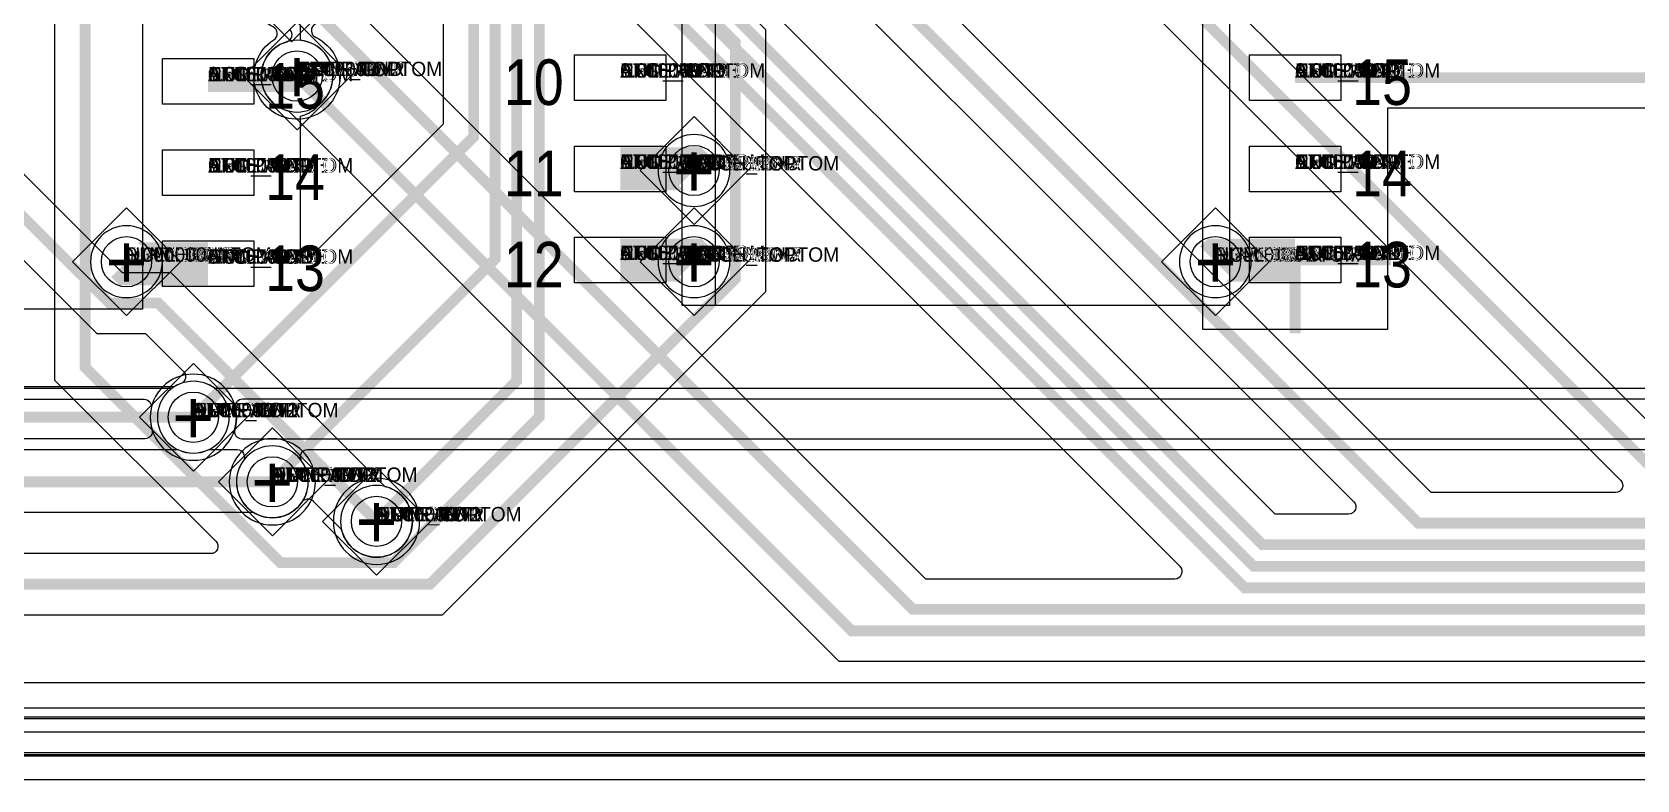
# Model space of a CAD drawing. Extents: x 0 to 323, y 0 to 320.
# Drawn here: x 104.1 to 126.45, y 0 to 10.41 of the extents above; entities that cross this region are included whole.
import ezdxf
from ezdxf.enums import TextEntityAlignment as Align

# ---------------------------------------------------------------- set-up
doc = ezdxf.new("R2010")
doc.units = 0
doc.header["$MEASUREMENT"] = 0
doc.layers.get('0').update_dxf_attribs({"linetype": 'CONTINUOUS'})
for name, color, linetype in [('BOARD_GEOMETRY_OUTLINE', 1, 'CONTINUOUS'), ('CDN_FIGURES', 7, 'CONTINUOUS'), ('ETCH_BOTTOM', 7, 'CONTINUOUS'), ('ETCH_GND', 3, 'CONTINUOUS'), ('ETCH_INT1', 4, 'CONTINUOUS'), ('ETCH_INT2', 5, 'CONTINUOUS'), ('ETCH_PWR', 6, 'CONTINUOUS'), ('ETCH_TOP', 2, 'CONTINUOUS'), ('MANUFACTURING_NCLEGEND-1-6', 8, 'CONTINUOUS'), ('PACKAGE_GEOMETRY_ASSEMBLY_TOP', 11, 'CONTINUOUS'), ('PACKAGE_GEOMETRY_PIN_NUMBER', 9, 'CONTINUOUS')]:
    doc.layers.add(name, color=color, linetype=linetype)

# ---------------------------------------------------------------- blocks, each defined once
blk = doc.blocks.new('FIGURE_DIAMOND')
at = {"layer": 'CDN_FIGURES'}
blk.add_lwpolyline([(-0.5, 0), (0, 0.5), (0.5, 0), (0, -0.5)], close=True, dxfattribs=at)
blk = doc.blocks.new('PAD_INFO')
for tag in ['SHAPE_TYPE', 'PAD_HEIGHT', 'PAD_LAYER', 'PAD_TYPE', 'PAD_WIDTH']:
    blk.add_attdef(tag, (0, 0), '', height=0.2)
at = {"flags": 2}
blk.add_attdef('CDN_TYPE', (0, 0), '', height=0.2, dxfattribs=at)
blk = doc.blocks.new('DRILL_INFO')
at = {"flags": 2}
blk.add_attdef('CDN_TYPE', (0, 0), '', height=0.2, dxfattribs=at)
for tag in ['FSHAPE', 'FCHAR', 'DRILL_HEIGHT', 'DIAMETER', 'PLATED', 'DRILL_WIDTH']:
    blk.add_attdef(tag, (0, 0), '', height=0.2)
blk = doc.blocks.new('VIA0700X0300')
at = {"layer": 'ETCH_BOTTOM'}
blk.add_circle((0, 0), 0.35, dxfattribs=at)
at = {"layer": 'ETCH_GND'}
blk.add_circle((0, 0), 0.35, dxfattribs=at)
at = {"layer": 'ETCH_INT1'}
blk.add_circle((0, 0), 0.35, dxfattribs=at)
at = {"layer": 'ETCH_INT2'}
blk.add_circle((0, 0), 0.35, dxfattribs=at)
at = {"layer": 'ETCH_PWR'}
blk.add_circle((0, 0), 0.35, dxfattribs=at)
at = {"layer": 'ETCH_TOP'}
blk.add_circle((0, 0), 0.35, dxfattribs=at)
ref = blk.add_blockref('PAD_INFO', (0, 0))
ref.add_attrib('PAD_LAYER', 'ETCH_TOP', (0, 0), dxfattribs={"height": 0.2})
ref.add_attrib('SHAPE_TYPE', 'NULL', (0, 0), dxfattribs={"height": 0.2})
ref.add_attrib('PAD_TYPE', 'ANTIPAD', (0, 0), dxfattribs={"height": 0.2})
ref.add_attrib('PAD_WIDTH', '0.000000', (0, 0), dxfattribs={"height": 0.2})
ref.add_attrib('PAD_HEIGHT', '0.000000', (0, 0), dxfattribs={"height": 0.2})
ref = blk.add_blockref('PAD_INFO', (0, 0))
ref.add_attrib('PAD_LAYER', 'ETCH_GND', (0, 0), dxfattribs={"height": 0.2})
ref.add_attrib('SHAPE_TYPE', 'NULL', (0, 0), dxfattribs={"height": 0.2})
ref.add_attrib('PAD_TYPE', 'ANTIPAD', (0, 0), dxfattribs={"height": 0.2})
ref.add_attrib('PAD_WIDTH', '0.000000', (0, 0), dxfattribs={"height": 0.2})
ref.add_attrib('PAD_HEIGHT', '0.000000', (0, 0), dxfattribs={"height": 0.2})
ref = blk.add_blockref('PAD_INFO', (0, 0))
ref.add_attrib('PAD_LAYER', 'ETCH_INT1', (0, 0), dxfattribs={"height": 0.2})
ref.add_attrib('SHAPE_TYPE', 'NULL', (0, 0), dxfattribs={"height": 0.2})
ref.add_attrib('PAD_TYPE', 'ANTIPAD', (0, 0), dxfattribs={"height": 0.2})
ref.add_attrib('PAD_WIDTH', '0.000000', (0, 0), dxfattribs={"height": 0.2})
ref.add_attrib('PAD_HEIGHT', '0.000000', (0, 0), dxfattribs={"height": 0.2})
ref = blk.add_blockref('PAD_INFO', (0, 0))
ref.add_attrib('PAD_LAYER', 'ETCH_INT2', (0, 0), dxfattribs={"height": 0.2})
ref.add_attrib('SHAPE_TYPE', 'NULL', (0, 0), dxfattribs={"height": 0.2})
ref.add_attrib('PAD_TYPE', 'ANTIPAD', (0, 0), dxfattribs={"height": 0.2})
ref.add_attrib('PAD_WIDTH', '0.000000', (0, 0), dxfattribs={"height": 0.2})
ref.add_attrib('PAD_HEIGHT', '0.000000', (0, 0), dxfattribs={"height": 0.2})
ref = blk.add_blockref('PAD_INFO', (0, 0))
ref.add_attrib('PAD_LAYER', 'ETCH_PWR', (0, 0), dxfattribs={"height": 0.2})
ref.add_attrib('SHAPE_TYPE', 'NULL', (0, 0), dxfattribs={"height": 0.2})
ref.add_attrib('PAD_TYPE', 'ANTIPAD', (0, 0), dxfattribs={"height": 0.2})
ref.add_attrib('PAD_WIDTH', '0.000000', (0, 0), dxfattribs={"height": 0.2})
ref.add_attrib('PAD_HEIGHT', '0.000000', (0, 0), dxfattribs={"height": 0.2})
ref = blk.add_blockref('PAD_INFO', (0, 0))
ref.add_attrib('PAD_LAYER', 'ETCH_BOTTOM', (0, 0), dxfattribs={"height": 0.2})
ref.add_attrib('SHAPE_TYPE', 'NULL', (0, 0), dxfattribs={"height": 0.2})
ref.add_attrib('PAD_TYPE', 'ANTIPAD', (0, 0), dxfattribs={"height": 0.2})
ref.add_attrib('PAD_WIDTH', '0.000000', (0, 0), dxfattribs={"height": 0.2})
ref.add_attrib('PAD_HEIGHT', '0.000000', (0, 0), dxfattribs={"height": 0.2})
ref = blk.add_blockref('PAD_INFO', (0, 0))
ref.add_attrib('PAD_LAYER', 'ETCH_TOP', (0, 0), dxfattribs={"height": 0.2})
ref.add_attrib('SHAPE_TYPE', 'NULL', (0, 0), dxfattribs={"height": 0.2})
ref.add_attrib('PAD_TYPE', 'THERMAL', (0, 0), dxfattribs={"height": 0.2})
ref.add_attrib('PAD_WIDTH', '0.000000', (0, 0), dxfattribs={"height": 0.2})
ref.add_attrib('PAD_HEIGHT', '0.000000', (0, 0), dxfattribs={"height": 0.2})
ref = blk.add_blockref('PAD_INFO', (0, 0))
ref.add_attrib('PAD_LAYER', 'ETCH_GND', (0, 0), dxfattribs={"height": 0.2})
ref.add_attrib('SHAPE_TYPE', 'NULL', (0, 0), dxfattribs={"height": 0.2})
ref.add_attrib('PAD_TYPE', 'THERMAL', (0, 0), dxfattribs={"height": 0.2})
ref.add_attrib('PAD_WIDTH', '0.000000', (0, 0), dxfattribs={"height": 0.2})
ref.add_attrib('PAD_HEIGHT', '0.000000', (0, 0), dxfattribs={"height": 0.2})
ref = blk.add_blockref('PAD_INFO', (0, 0))
ref.add_attrib('PAD_LAYER', 'ETCH_INT1', (0, 0), dxfattribs={"height": 0.2})
ref.add_attrib('SHAPE_TYPE', 'NULL', (0, 0), dxfattribs={"height": 0.2})
ref.add_attrib('PAD_TYPE', 'THERMAL', (0, 0), dxfattribs={"height": 0.2})
ref.add_attrib('PAD_WIDTH', '0.000000', (0, 0), dxfattribs={"height": 0.2})
ref.add_attrib('PAD_HEIGHT', '0.000000', (0, 0), dxfattribs={"height": 0.2})
ref = blk.add_blockref('PAD_INFO', (0, 0))
ref.add_attrib('PAD_LAYER', 'ETCH_INT2', (0, 0), dxfattribs={"height": 0.2})
ref.add_attrib('SHAPE_TYPE', 'NULL', (0, 0), dxfattribs={"height": 0.2})
ref.add_attrib('PAD_TYPE', 'THERMAL', (0, 0), dxfattribs={"height": 0.2})
ref.add_attrib('PAD_WIDTH', '0.000000', (0, 0), dxfattribs={"height": 0.2})
ref.add_attrib('PAD_HEIGHT', '0.000000', (0, 0), dxfattribs={"height": 0.2})
ref = blk.add_blockref('PAD_INFO', (0, 0))
ref.add_attrib('PAD_LAYER', 'ETCH_PWR', (0, 0), dxfattribs={"height": 0.2})
ref.add_attrib('SHAPE_TYPE', 'NULL', (0, 0), dxfattribs={"height": 0.2})
ref.add_attrib('PAD_TYPE', 'THERMAL', (0, 0), dxfattribs={"height": 0.2})
ref.add_attrib('PAD_WIDTH', '0.000000', (0, 0), dxfattribs={"height": 0.2})
ref.add_attrib('PAD_HEIGHT', '0.000000', (0, 0), dxfattribs={"height": 0.2})
ref = blk.add_blockref('PAD_INFO', (0, 0))
ref.add_attrib('PAD_LAYER', 'ETCH_BOTTOM', (0, 0), dxfattribs={"height": 0.2})
ref.add_attrib('SHAPE_TYPE', 'NULL', (0, 0), dxfattribs={"height": 0.2})
ref.add_attrib('PAD_TYPE', 'THERMAL', (0, 0), dxfattribs={"height": 0.2})
ref.add_attrib('PAD_WIDTH', '0.000000', (0, 0), dxfattribs={"height": 0.2})
ref.add_attrib('PAD_HEIGHT', '0.000000', (0, 0), dxfattribs={"height": 0.2})
ref = blk.add_blockref('PAD_INFO', (0, 0))
ref.add_attrib('PAD_LAYER', 'ETCH_TOP', (0, 0), dxfattribs={"height": 0.2})
ref.add_attrib('SHAPE_TYPE', 'CIRCLE', (0, 0), dxfattribs={"height": 0.2})
ref.add_attrib('PAD_TYPE', 'REGULAR', (0, 0), dxfattribs={"height": 0.2})
ref.add_attrib('PAD_WIDTH', '0.700000', (0, 0), dxfattribs={"height": 0.2})
ref.add_attrib('PAD_HEIGHT', '0.700000', (0, 0), dxfattribs={"height": 0.2})
ref = blk.add_blockref('PAD_INFO', (0, 0))
ref.add_attrib('PAD_LAYER', 'ETCH_GND', (0, 0), dxfattribs={"height": 0.2})
ref.add_attrib('SHAPE_TYPE', 'CIRCLE', (0, 0), dxfattribs={"height": 0.2})
ref.add_attrib('PAD_TYPE', 'REGULAR', (0, 0), dxfattribs={"height": 0.2})
ref.add_attrib('PAD_WIDTH', '0.700000', (0, 0), dxfattribs={"height": 0.2})
ref.add_attrib('PAD_HEIGHT', '0.700000', (0, 0), dxfattribs={"height": 0.2})
ref = blk.add_blockref('PAD_INFO', (0, 0))
ref.add_attrib('PAD_LAYER', 'ETCH_INT1', (0, 0), dxfattribs={"height": 0.2})
ref.add_attrib('SHAPE_TYPE', 'CIRCLE', (0, 0), dxfattribs={"height": 0.2})
ref.add_attrib('PAD_TYPE', 'REGULAR', (0, 0), dxfattribs={"height": 0.2})
ref.add_attrib('PAD_WIDTH', '0.700000', (0, 0), dxfattribs={"height": 0.2})
ref.add_attrib('PAD_HEIGHT', '0.700000', (0, 0), dxfattribs={"height": 0.2})
ref = blk.add_blockref('PAD_INFO', (0, 0))
ref.add_attrib('PAD_LAYER', 'ETCH_INT2', (0, 0), dxfattribs={"height": 0.2})
ref.add_attrib('SHAPE_TYPE', 'CIRCLE', (0, 0), dxfattribs={"height": 0.2})
ref.add_attrib('PAD_TYPE', 'REGULAR', (0, 0), dxfattribs={"height": 0.2})
ref.add_attrib('PAD_WIDTH', '0.700000', (0, 0), dxfattribs={"height": 0.2})
ref.add_attrib('PAD_HEIGHT', '0.700000', (0, 0), dxfattribs={"height": 0.2})
ref = blk.add_blockref('PAD_INFO', (0, 0))
ref.add_attrib('PAD_LAYER', 'ETCH_PWR', (0, 0), dxfattribs={"height": 0.2})
ref.add_attrib('SHAPE_TYPE', 'CIRCLE', (0, 0), dxfattribs={"height": 0.2})
ref.add_attrib('PAD_TYPE', 'REGULAR', (0, 0), dxfattribs={"height": 0.2})
ref.add_attrib('PAD_WIDTH', '0.700000', (0, 0), dxfattribs={"height": 0.2})
ref.add_attrib('PAD_HEIGHT', '0.700000', (0, 0), dxfattribs={"height": 0.2})
ref = blk.add_blockref('PAD_INFO', (0, 0))
ref.add_attrib('PAD_LAYER', 'ETCH_BOTTOM', (0, 0), dxfattribs={"height": 0.2})
ref.add_attrib('SHAPE_TYPE', 'CIRCLE', (0, 0), dxfattribs={"height": 0.2})
ref.add_attrib('PAD_TYPE', 'REGULAR', (0, 0), dxfattribs={"height": 0.2})
ref.add_attrib('PAD_WIDTH', '0.700000', (0, 0), dxfattribs={"height": 0.2})
ref.add_attrib('PAD_HEIGHT', '0.700000', (0, 0), dxfattribs={"height": 0.2})
ref = blk.add_blockref('DRILL_INFO', (0, 0))
ref.add_attrib('DIAMETER', '0.300000', (0, 0), dxfattribs={"height": 0.2})
ref.add_attrib('PLATED', 'PLATED', (0, 0), dxfattribs={"height": 0.2})
ref.add_attrib('FSHAPE', 'DIAMOND', (0, 0), dxfattribs={"height": 0.2})
ref.add_attrib('FCHAR', '+', (0, 0), dxfattribs={"height": 0.2})
ref.add_attrib('DRILL_WIDTH', '1.500000', (0, 0), dxfattribs={"height": 0.2})
ref.add_attrib('DRILL_HEIGHT', '1.500000', (0, 0), dxfattribs={"height": 0.2})
for tag in ['CDN_TYPE', 'PIN']:
    blk.add_attdef(tag, (0, 0), '', height=0.2)
at = {"flags": 2}
for tag in ['PSTKNAME', 'BBV']:
    blk.add_attdef(tag, (0, 0), '', height=0.2, dxfattribs=at)
blk = doc.blocks.new('SMD50_25')
at = {"layer": 'ETCH_TOP'}
blk.add_lwpolyline([(-0.635, -0.318), (-0.635, 0.318), (0.635, 0.318), (0.635, -0.318)], close=True, dxfattribs=at)
ref = blk.add_blockref('PAD_INFO', (0, 0))
ref.add_attrib('PAD_LAYER', 'ETCH_TOP', (0, 0), dxfattribs={"height": 0.2})
ref.add_attrib('SHAPE_TYPE', 'NULL', (0, 0), dxfattribs={"height": 0.2})
ref.add_attrib('PAD_TYPE', 'ANTIPAD', (0, 0), dxfattribs={"height": 0.2})
ref.add_attrib('PAD_WIDTH', '0.000000', (0, 0), dxfattribs={"height": 0.2})
ref.add_attrib('PAD_HEIGHT', '0.000000', (0, 0), dxfattribs={"height": 0.2})
ref = blk.add_blockref('PAD_INFO', (0, 0))
ref.add_attrib('PAD_LAYER', 'ETCH_GND', (0, 0), dxfattribs={"height": 0.2})
ref.add_attrib('SHAPE_TYPE', 'NULL', (0, 0), dxfattribs={"height": 0.2})
ref.add_attrib('PAD_TYPE', 'ANTIPAD', (0, 0), dxfattribs={"height": 0.2})
ref.add_attrib('PAD_WIDTH', '0.000000', (0, 0), dxfattribs={"height": 0.2})
ref.add_attrib('PAD_HEIGHT', '0.000000', (0, 0), dxfattribs={"height": 0.2})
ref = blk.add_blockref('PAD_INFO', (0, 0))
ref.add_attrib('PAD_LAYER', 'ETCH_INT1', (0, 0), dxfattribs={"height": 0.2})
ref.add_attrib('SHAPE_TYPE', 'NULL', (0, 0), dxfattribs={"height": 0.2})
ref.add_attrib('PAD_TYPE', 'ANTIPAD', (0, 0), dxfattribs={"height": 0.2})
ref.add_attrib('PAD_WIDTH', '0.000000', (0, 0), dxfattribs={"height": 0.2})
ref.add_attrib('PAD_HEIGHT', '0.000000', (0, 0), dxfattribs={"height": 0.2})
ref = blk.add_blockref('PAD_INFO', (0, 0))
ref.add_attrib('PAD_LAYER', 'ETCH_INT2', (0, 0), dxfattribs={"height": 0.2})
ref.add_attrib('SHAPE_TYPE', 'NULL', (0, 0), dxfattribs={"height": 0.2})
ref.add_attrib('PAD_TYPE', 'ANTIPAD', (0, 0), dxfattribs={"height": 0.2})
ref.add_attrib('PAD_WIDTH', '0.000000', (0, 0), dxfattribs={"height": 0.2})
ref.add_attrib('PAD_HEIGHT', '0.000000', (0, 0), dxfattribs={"height": 0.2})
ref = blk.add_blockref('PAD_INFO', (0, 0))
ref.add_attrib('PAD_LAYER', 'ETCH_PWR', (0, 0), dxfattribs={"height": 0.2})
ref.add_attrib('SHAPE_TYPE', 'NULL', (0, 0), dxfattribs={"height": 0.2})
ref.add_attrib('PAD_TYPE', 'ANTIPAD', (0, 0), dxfattribs={"height": 0.2})
ref.add_attrib('PAD_WIDTH', '0.000000', (0, 0), dxfattribs={"height": 0.2})
ref.add_attrib('PAD_HEIGHT', '0.000000', (0, 0), dxfattribs={"height": 0.2})
ref = blk.add_blockref('PAD_INFO', (0, 0))
ref.add_attrib('PAD_LAYER', 'ETCH_BOTTOM', (0, 0), dxfattribs={"height": 0.2})
ref.add_attrib('SHAPE_TYPE', 'NULL', (0, 0), dxfattribs={"height": 0.2})
ref.add_attrib('PAD_TYPE', 'ANTIPAD', (0, 0), dxfattribs={"height": 0.2})
ref.add_attrib('PAD_WIDTH', '0.000000', (0, 0), dxfattribs={"height": 0.2})
ref.add_attrib('PAD_HEIGHT', '0.000000', (0, 0), dxfattribs={"height": 0.2})
ref = blk.add_blockref('PAD_INFO', (0, 0))
ref.add_attrib('PAD_LAYER', 'ETCH_TOP', (0, 0), dxfattribs={"height": 0.2})
ref.add_attrib('SHAPE_TYPE', 'NULL', (0, 0), dxfattribs={"height": 0.2})
ref.add_attrib('PAD_TYPE', 'THERMAL', (0, 0), dxfattribs={"height": 0.2})
ref.add_attrib('PAD_WIDTH', '0.000000', (0, 0), dxfattribs={"height": 0.2})
ref.add_attrib('PAD_HEIGHT', '0.000000', (0, 0), dxfattribs={"height": 0.2})
ref = blk.add_blockref('PAD_INFO', (0, 0))
ref.add_attrib('PAD_LAYER', 'ETCH_GND', (0, 0), dxfattribs={"height": 0.2})
ref.add_attrib('SHAPE_TYPE', 'NULL', (0, 0), dxfattribs={"height": 0.2})
ref.add_attrib('PAD_TYPE', 'THERMAL', (0, 0), dxfattribs={"height": 0.2})
ref.add_attrib('PAD_WIDTH', '0.000000', (0, 0), dxfattribs={"height": 0.2})
ref.add_attrib('PAD_HEIGHT', '0.000000', (0, 0), dxfattribs={"height": 0.2})
ref = blk.add_blockref('PAD_INFO', (0, 0))
ref.add_attrib('PAD_LAYER', 'ETCH_INT1', (0, 0), dxfattribs={"height": 0.2})
ref.add_attrib('SHAPE_TYPE', 'NULL', (0, 0), dxfattribs={"height": 0.2})
ref.add_attrib('PAD_TYPE', 'THERMAL', (0, 0), dxfattribs={"height": 0.2})
ref.add_attrib('PAD_WIDTH', '0.000000', (0, 0), dxfattribs={"height": 0.2})
ref.add_attrib('PAD_HEIGHT', '0.000000', (0, 0), dxfattribs={"height": 0.2})
ref = blk.add_blockref('PAD_INFO', (0, 0))
ref.add_attrib('PAD_LAYER', 'ETCH_INT2', (0, 0), dxfattribs={"height": 0.2})
ref.add_attrib('SHAPE_TYPE', 'NULL', (0, 0), dxfattribs={"height": 0.2})
ref.add_attrib('PAD_TYPE', 'THERMAL', (0, 0), dxfattribs={"height": 0.2})
ref.add_attrib('PAD_WIDTH', '0.000000', (0, 0), dxfattribs={"height": 0.2})
ref.add_attrib('PAD_HEIGHT', '0.000000', (0, 0), dxfattribs={"height": 0.2})
ref = blk.add_blockref('PAD_INFO', (0, 0))
ref.add_attrib('PAD_LAYER', 'ETCH_PWR', (0, 0), dxfattribs={"height": 0.2})
ref.add_attrib('SHAPE_TYPE', 'NULL', (0, 0), dxfattribs={"height": 0.2})
ref.add_attrib('PAD_TYPE', 'THERMAL', (0, 0), dxfattribs={"height": 0.2})
ref.add_attrib('PAD_WIDTH', '0.000000', (0, 0), dxfattribs={"height": 0.2})
ref.add_attrib('PAD_HEIGHT', '0.000000', (0, 0), dxfattribs={"height": 0.2})
ref = blk.add_blockref('PAD_INFO', (0, 0))
ref.add_attrib('PAD_LAYER', 'ETCH_BOTTOM', (0, 0), dxfattribs={"height": 0.2})
ref.add_attrib('SHAPE_TYPE', 'NULL', (0, 0), dxfattribs={"height": 0.2})
ref.add_attrib('PAD_TYPE', 'THERMAL', (0, 0), dxfattribs={"height": 0.2})
ref.add_attrib('PAD_WIDTH', '0.000000', (0, 0), dxfattribs={"height": 0.2})
ref.add_attrib('PAD_HEIGHT', '0.000000', (0, 0), dxfattribs={"height": 0.2})
ref = blk.add_blockref('PAD_INFO', (0, 0))
ref.add_attrib('PAD_LAYER', 'ETCH_TOP', (0, 0), dxfattribs={"height": 0.2})
ref.add_attrib('SHAPE_TYPE', 'RECTANGLE', (0, 0), dxfattribs={"height": 0.2})
ref.add_attrib('PAD_TYPE', 'REGULAR', (0, 0), dxfattribs={"height": 0.2})
ref.add_attrib('PAD_WIDTH', '1.270000', (0, 0), dxfattribs={"height": 0.2})
ref.add_attrib('PAD_HEIGHT', '0.635000', (0, 0), dxfattribs={"height": 0.2})
ref = blk.add_blockref('PAD_INFO', (0, 0))
ref.add_attrib('PAD_LAYER', 'ETCH_GND', (0, 0), dxfattribs={"height": 0.2})
ref.add_attrib('SHAPE_TYPE', 'NULL', (0, 0), dxfattribs={"height": 0.2})
ref.add_attrib('PAD_TYPE', 'REGULAR', (0, 0), dxfattribs={"height": 0.2})
ref.add_attrib('PAD_WIDTH', '0.000000', (0, 0), dxfattribs={"height": 0.2})
ref.add_attrib('PAD_HEIGHT', '0.000000', (0, 0), dxfattribs={"height": 0.2})
ref = blk.add_blockref('PAD_INFO', (0, 0))
ref.add_attrib('PAD_LAYER', 'ETCH_INT1', (0, 0), dxfattribs={"height": 0.2})
ref.add_attrib('SHAPE_TYPE', 'NULL', (0, 0), dxfattribs={"height": 0.2})
ref.add_attrib('PAD_TYPE', 'REGULAR', (0, 0), dxfattribs={"height": 0.2})
ref.add_attrib('PAD_WIDTH', '0.000000', (0, 0), dxfattribs={"height": 0.2})
ref.add_attrib('PAD_HEIGHT', '0.000000', (0, 0), dxfattribs={"height": 0.2})
ref = blk.add_blockref('PAD_INFO', (0, 0))
ref.add_attrib('PAD_LAYER', 'ETCH_INT2', (0, 0), dxfattribs={"height": 0.2})
ref.add_attrib('SHAPE_TYPE', 'NULL', (0, 0), dxfattribs={"height": 0.2})
ref.add_attrib('PAD_TYPE', 'REGULAR', (0, 0), dxfattribs={"height": 0.2})
ref.add_attrib('PAD_WIDTH', '0.000000', (0, 0), dxfattribs={"height": 0.2})
ref.add_attrib('PAD_HEIGHT', '0.000000', (0, 0), dxfattribs={"height": 0.2})
ref = blk.add_blockref('PAD_INFO', (0, 0))
ref.add_attrib('PAD_LAYER', 'ETCH_PWR', (0, 0), dxfattribs={"height": 0.2})
ref.add_attrib('SHAPE_TYPE', 'NULL', (0, 0), dxfattribs={"height": 0.2})
ref.add_attrib('PAD_TYPE', 'REGULAR', (0, 0), dxfattribs={"height": 0.2})
ref.add_attrib('PAD_WIDTH', '0.000000', (0, 0), dxfattribs={"height": 0.2})
ref.add_attrib('PAD_HEIGHT', '0.000000', (0, 0), dxfattribs={"height": 0.2})
ref = blk.add_blockref('PAD_INFO', (0, 0))
ref.add_attrib('PAD_LAYER', 'ETCH_BOTTOM', (0, 0), dxfattribs={"height": 0.2})
ref.add_attrib('SHAPE_TYPE', 'NULL', (0, 0), dxfattribs={"height": 0.2})
ref.add_attrib('PAD_TYPE', 'REGULAR', (0, 0), dxfattribs={"height": 0.2})
ref.add_attrib('PAD_WIDTH', '0.000000', (0, 0), dxfattribs={"height": 0.2})
ref.add_attrib('PAD_HEIGHT', '0.000000', (0, 0), dxfattribs={"height": 0.2})
ref = blk.add_blockref('DRILL_INFO', (0, 0))
ref.add_attrib('DIAMETER', '0.000000', (0, 0), dxfattribs={"height": 0.2})
ref.add_attrib('PLATED', 'NON_PLATED', (0, 0), dxfattribs={"height": 0.2})
ref.add_attrib('FSHAPE', 'NULL', (0, 0), dxfattribs={"height": 0.2})
ref.add_attrib('DRILL_WIDTH', '0.000000', (0, 0), dxfattribs={"height": 0.2})
ref.add_attrib('DRILL_HEIGHT', '0.000000', (0, 0), dxfattribs={"height": 0.2})
for tag in ['CDN_TYPE', 'PIN']:
    blk.add_attdef(tag, (0, 0), '', height=0.2)
at = {"flags": 2}
for tag in ['PSTKNAME', 'BBV']:
    blk.add_attdef(tag, (0, 0), '', height=0.2, dxfattribs=at)
blk = doc.blocks.new('SOIC24W')
at = {"layer": 'PACKAGE_GEOMETRY_ASSEMBLY_TOP'}
blk.add_lwpolyline([(-3.8354, -7.62), (-3.8354, 7.62), (3.7846, 7.62), (3.7846, -7.62)], close=True, dxfattribs=at)
blk.add_lwpolyline([(-3.3782, 7.62), (-3.3782, -7.62)], dxfattribs=at)
at = {"layer": 'ETCH_TOP'}
ref = blk.add_blockref('SMD50_25', (-4.699, -6.985), dxfattribs=at)
ref.add_attrib('CDN_TYPE', 'PIN', (0, 0), dxfattribs={"height": 0.2})
ref.add_attrib('PIN', '12', (0, 0), dxfattribs={"height": 0.2})
ref = blk.add_blockref('SMD50_25', (-4.699, -4.445), dxfattribs=at)
ref.add_attrib('CDN_TYPE', 'PIN', (0, 0), dxfattribs={"height": 0.2})
ref.add_attrib('PIN', '10', (0, 0), dxfattribs={"height": 0.2})
ref = blk.add_blockref('SMD50_25', (-4.699, -5.715), dxfattribs=at)
ref.add_attrib('CDN_TYPE', 'PIN', (0, 0), dxfattribs={"height": 0.2})
ref.add_attrib('PIN', '11', (0, 0), dxfattribs={"height": 0.2})
ref = blk.add_blockref('SMD50_25', (4.699, -6.985), dxfattribs=at)
ref.add_attrib('CDN_TYPE', 'PIN', (0, 0), dxfattribs={"height": 0.2})
ref.add_attrib('PIN', '13', (0, 0), dxfattribs={"height": 0.2})
ref = blk.add_blockref('SMD50_25', (4.699, -5.715), dxfattribs=at)
ref.add_attrib('CDN_TYPE', 'PIN', (0, 0), dxfattribs={"height": 0.2})
ref.add_attrib('PIN', '14', (0, 0), dxfattribs={"height": 0.2})
ref = blk.add_blockref('SMD50_25', (4.699, -4.445), dxfattribs=at)
ref.add_attrib('CDN_TYPE', 'PIN', (0, 0), dxfattribs={"height": 0.2})
ref.add_attrib('PIN', '15', (0, 0), dxfattribs={"height": 0.2})
at = {"flags": 2}
for tag in ['SYMBOL_TYPE', 'CDN_TYPE', 'REFDES']:
    blk.add_attdef(tag, (0, 0), '', height=0.2, dxfattribs=at)

msp = doc.modelspace()

# ---------------------------------------------------------------- linework, layer by layer
at = {"layer": 'BOARD_GEOMETRY_OUTLINE'}
msp.add_lwpolyline([(0, 116.6), (0, 118.2), (190.2, 118.2), (190.2, 0), (0, 0), (0, 118.2)], dxfattribs=at)
at = {"layer": 'ETCH_BOTTOM'}
msp.add_lwpolyline([(0.135, 0.375), (0.135, 117.746), (189.669, 117.746), (189.669, 0.375)], close=True, dxfattribs=at)
for points in [[(108.051, 10.341, -3.881697), (107.472, 10.306, 0.590255), (107.461, 10.483, -0.634036), (107.463, 11.568, 0.635231), (107.463, 11.752, -0.650023), (107.486, 12.848, 0.636493), (107.493, 13.032, -0.68112), (107.608, 14.143), (107.602, 14.242, -9.368196), (107.855, 14.257), (107.86, 14.158, -0.756883), (108.001, 13.012, 0.636493), (107.994, 12.828, -0.621852), (107.973, 11.752, 0.635231), (107.973, 11.568, -0.591488), (108.04, 10.518, 0.590255), (108.051, 10.341)], [(106.35, 5.65, 1), (106.35, 4.45, 1)], [(107.45, 4.75, 1), (107.45, 3.55, 1)], [(108.9, 4.2, 1), (108.9, 3, 1)]]:
    msp.add_lwpolyline(points, format="xyb", close=True, dxfattribs=at)
at = {"layer": 'ETCH_GND'}
msp.add_lwpolyline([(189.5, 0.35), (0.1, 0.35), (0.1, 117.55), (189.5, 117.55)], close=True, dxfattribs=at)
for points in [[(108.294, 9.799, 1), (107.294, 9.799, 1)], [(106.85, 5.05, 1), (105.85, 5.05, 1)], [(107.95, 4.15, 1), (106.95, 4.15, 1)], [(109.4, 3.6, 1), (108.4, 3.6, 1)]]:
    msp.add_lwpolyline(points, format="xyb", close=True, dxfattribs=at)
at = {"layer": 'ETCH_INT1'}
msp.add_lwpolyline([(189.747, 0.331), (0.416, 0.331), (0.416, 117.577), (189.747, 117.577)], close=True, dxfattribs=at)
for points in [[(107.794, 10.299, 1), (107.794, 9.299, 1)], [(113.321, 8.985, 1), (113.321, 7.985, 1)], [(105.419, 7.715, 1), (105.419, 6.715, 1)], [(113.321, 7.715, 1), (113.321, 6.715, 1)], [(120.58, 7.715, 1), (120.58, 6.715, 1)], [(92.856, 4.75), (92.841, 4.772, 0.110883), (92.468, 5.11, -0.770461), (92.518, 5.3), (105.664, 5.3, -0.478266), (105.763, 5.177, 0.125682), (105.774, 4.88, -0.501036), (105.677, 4.75)], [(108.9, 4.1, 1), (108.9, 3.1, 1)]]:
    msp.add_lwpolyline(points, format="xyb", close=True, dxfattribs=at)
for points in [[(143.9, 5.45), (106.651, 5.45), (106.638, 5.459, 0.316177), (106.062, 5.459), (106.049, 5.45), (74.577, 5.45)], [(143.962, 5.3), (107.036, 5.3, 0.478266), (106.936, 5.177, -0.125683), (106.926, 4.88, 0.501036), (107.023, 4.75), (144.138, 4.75)], [(83.291, 4.464, 1.42085), (85.269, 4.464, -0.519028), (85.364, 4.6), (85.736, 4.6, -0.519028), (85.832, 4.464, 1.42085), (87.808, 4.464, -0.519028), (87.904, 4.6), (88.276, 4.6, -0.519028), (88.371, 4.464, 1.42085), (90.349, 4.464, -0.519028), (90.444, 4.6), (90.816, 4.6, -0.519028), (90.912, 4.464, 1.42085), (92.888, 4.464, -0.519028), (92.984, 4.6), (106.132, 4.6), (106.142, 4.595, 0.21829), (106.558, 4.595), (106.569, 4.6), (106.96, 4.6, -0.609283), (107.043, 4.44, 1.938258), (107.858, 4.44, -0.609283), (107.94, 4.6), (144.2, 4.6)]]:
    msp.add_lwpolyline(points, format="xyb", dxfattribs=at)
for points in [[(163.1, 1), (23.75, 1)], [(163.162, 0.85), (23.688, 0.85)]]:
    msp.add_lwpolyline(points, dxfattribs=at)
at = {"layer": 'ETCH_INT2'}
msp.add_lwpolyline([(189.88, 0.665), (0.485, 0.665), (0.485, 117.596), (189.88, 117.596)], close=True, dxfattribs=at)
for points, format in [([(63.15, 70.5, 0.15, 0.15, 0), (62.287, 70.5, 0.15, 0.15, 0), (60.103, 68.316, 0.15, 0.15, 0), (60.103, 55.31, 0.15, 0.15, 0), (60.425, 54.988, 0.15, 0.15, 0), (60.425, 53.112, 0.15, 0.15, 0), (60.275, 52.962, 0.15, 0.15, 0), (60.275, 41.852, 0.15, 0.15, 0), (92.691, 9.436, 0.15, 0.15, 0), (93.028, 9.099, 0.15, 0.15, 0), (93.838, 9.099, 0.15, 0.15, 0), (98.787, 4.15, 0.15, 0.15, 0), (107.45, 4.15, 0.15, 0.15, 0)], "xyseb"), ([(106.35, 5.05, 0.15, 0.15, 0), (99.602, 5.05, 0.15, 0.15, 0), (98.081, 6.571, 0.15, 0.15, 0), (97.047, 7.605, 0.15, 0.15, 0), (89.075, 15.577, 0.15, 0.15, 0), (89.075, 16.125, 0.15, 0.15, 0), (60.725, 44.475, 0.15, 0.15, 0), (60.725, 55.113, 0.15, 0.15, 0), (60.525, 55.313, 0.15, 0.15, 0), (60.525, 65.175, 0.15, 0.15, 0), (62.2, 66.85, 0.15, 0.15, 0), (62.2, 69.6, 0.15, 0.15, 0)], "xyseb"), ([(108.9, 3.6, 0.15, 0.15, 0), (105.86, 6.64, 0.15, 0.15, 0), (105.181, 6.64, 0.15, 0.15, 0), (98.832, 12.989, 0.15, 0.15, 0), (98.359, 12.989, 0.15, 0.15, 0), (96.513, 14.835, 0.15, 0.15, 0), (96.513, 15.054, 0.15, 0.15, 0), (96.509, 15.099, 0.15, 0.15, 0), (96.5, 15.108, 0.15, 0.15, 0), (96.5, 15.813, 0.15, 0.15, 0), (94.717, 17.596, 0.15, 0.15, 0), (94.424, 17.596, 0.15, 0.15, 0), (91.8, 20.22, 0.15, 0.15, 0), (86.375, 25.645, 0.15, 0.15, 0), (86.375, 29.738, 0.15, 0.15, 0), (80.8, 35.313, 0.15, 0.15, 0), (80.8, 37.663, 0.15, 0.15, 0), (70.178, 48.285, 0.15, 0.15, 0), (70.178, 56.278, 0.15, 0.15, 0)], "xyseb"), ([(107.794, 9.799, 0.15, 0.15, 0), (115.518, 2.075, 0.15, 0.15, 0), (168.724, 2.075, 0.15, 0.15, 0), (180.77, 14.121, 0.15, 0.15, 0), (180.77, 47.526, 0.15, 0.15, 0), (178.886, 49.41, 0.15, 0.15, 0), (178.314, 49.41, 0.15, 0.15, 0), (177.214, 50.51, 0.15, 0.15, 0), (176.23, 50.51, 0.15, 0.15, 0)], "xyseb"), ([(107.718, 11.025, 0.15, 0.15, 0), (116.368, 2.375, 0.15, 0.15, 0), (168.599, 2.375, 0.15, 0.15, 0), (180.47, 14.246, 0.15, 0.15, 0), (180.47, 42.746, 0.15, 0.15, 0), (178.886, 44.33, 0.15, 0.15, 0), (178.314, 44.33, 0.15, 0.15, 0), (177.214, 45.43, 0.15, 0.15, 0), (176.23, 45.43, 0.15, 0.15, 0)], "xyseb"), ([(109.057, 16.105, 0.15, 0.15, 0), (114.892, 16.105, 0.15, 0.15, 0), (127.122, 3.875, 0.15, 0.15, 0), (163.006, 3.875, 0.15, 0.15, 0), (173.6, 14.469, 0.15, 0.15, 0), (173.6, 34.196, 0.15, 0.15, 0), (175.774, 36.37, 0.15, 0.15, 0), (177.33, 36.37, 0.15, 0.15, 0), (178.77, 37.81, 0.15, 0.15, 0)], "xyseb"), ([(107.718, 12.295, 0.15, 0.15, 0), (111.368, 12.295, 0.15, 0.15, 0), (120.988, 2.675, 0.15, 0.15, 0), (168.475, 2.675, 0.15, 0.15, 0), (180.17, 14.37, 0.15, 0.15, 0), (180.17, 32.886, 0.15, 0.15, 0), (178.886, 34.17, 0.15, 0.15, 0), (178.314, 34.17, 0.15, 0.15, 0), (177.214, 35.27, 0.15, 0.15, 0), (176.23, 35.27, 0.15, 0.15, 0)], "xyseb"), ([(107.769, 13.565, 0.15, 0.15, 0), (110.522, 13.565, 0.15, 0.15, 0), (121.112, 2.975, 0.15, 0.15, 0), (168.351, 2.975, 0.15, 0.15, 0), (179.87, 14.494, 0.15, 0.15, 0), (179.87, 31.63, 0.15, 0.15, 0), (178.77, 32.73, 0.15, 0.15, 0)], "xyseb"), ([(176.23, 25.11, 0.15, 0.15, 0), (174.45, 23.33, 0.15, 0.15, 0), (174.45, 14.895, 0.15, 0.15, 0), (163.13, 3.575, 0.15, 0.15, 0), (123.407, 3.575, 0.15, 0.15, 0), (111.532, 15.45, 0.15, 0.15, 0), (108.899, 15.45, 0.15, 0.15, 0), (108.482, 15.867, 0.15, 0.15, 0), (108.482, 16.782, 0.15, 0.15, 0), (108.931, 17.231, 0.15, 0.15, 0), (108.931, 17.375, 0.15, 0.15, 0)], "xyseb"), ([(107.693, 14.835, 0.15, 0.15, 0), (109.677, 14.835, 0.15, 0.15, 0), (121.237, 3.275, 0.15, 0.15, 0), (164.555, 3.275, 0.15, 0.15, 0), (176.23, 14.95, 0.15, 0.15, 0)], "xyseb"), ([(99.057, 13.365), (105.357, 7.065), (106.036, 7.065), (109.014, 4.087), (109.027, 4.084, -1.740504), (108.416, 3.473), (108.413, 3.486), (108.018, 3.881, 0.469107), (107.862, 3.867, -0.39276), (107.198, 3.718), (107.186, 3.725), (98.611, 3.725)], "xyb"), ([(99.111, 12.108), (105.005, 6.215), (105.684, 6.215), (106.213, 5.686, -0.546853), (106.176, 5.519, 0.043375), (106.098, 5.482), (106.086, 5.475), (99.778, 5.475)], "xyb"), ([(108.205, 11.139), (116.544, 2.8), (120.017, 2.8, 0.668179), (120.089, 2.973), (111.192, 11.87)], "xyb"), ([(168.9, 1.65), (115.342, 1.65), (107.68, 9.312), (107.667, 9.315, -0.758415), (107.652, 10.278), (107.652, 10.278, 0.568318), (107.695, 10.447)], "xyb")]:
    msp.add_lwpolyline(points, format=format, dxfattribs=at)
msp.add_lwpolyline([(115.068, 16.53), (127.298, 4.3)], dxfattribs=at)
for points in [[(123.583, 4), (112.076, 15.507, -0.668179), (112.148, 15.68), (114.716, 15.68), (126.223, 4.173, -0.668179), (126.151, 4)], [(121.413, 3.7), (110.261, 14.852, -0.668179), (110.333, 15.025), (111.356, 15.025), (122.507, 3.873, -0.668179), (122.436, 3.7)]]:
    msp.add_lwpolyline(points, format="xyb", close=True, dxfattribs=at)
at = {"layer": 'ETCH_PWR'}
for points in [[(108.294, 9.799, 1), (107.294, 9.799, 1)], [(113.821, 8.485, 1), (112.821, 8.485, 1)], [(105.919, 7.215, 1), (104.919, 7.215, 1)], [(113.821, 7.215, 1), (112.821, 7.215, 1)], [(121.08, 7.215, 1), (120.08, 7.215, 1)], [(106.85, 5.05, 1), (105.85, 5.05, 1)], [(107.95, 4.15, 1), (106.95, 4.15, 1)], [(109.4, 3.6, 1), (108.4, 3.6, 1)]]:
    msp.add_lwpolyline(points, format="xyb", close=True, dxfattribs=at)
msp.add_lwpolyline([(188.75, 1.35), (58.65, 1.35)], dxfattribs=at)
at = {"layer": 'ETCH_TOP'}
for points, format in [([(121.691, 9.778, 0.15, 0.15, 0), (158.711, 9.778, 0.15, 0.15, 0), (159.534, 8.955, 0.15, 0.15, 0), (174.331, 8.955, 0.15, 0.15, 0), (180.17, 14.794, 0.15, 0.15, 0), (180.17, 37.966, 0.15, 0.15, 0), (179.226, 38.91, 0.15, 0.15, 0), (177.67, 38.91, 0.15, 0.15, 0), (176.23, 40.35, 0.15, 0.15, 0)], "xyseb"), ([(91.518, 2.3), (109.82, 2.3), (114.321, 6.801), (114.321, 10.444), (113.578, 11.187), (113.578, 18.018), (114.433, 18.018), (114.44, 18.016, 0.765389), (115.065, 19.105), (115.042, 19.128, 0.198912), (114.582, 19.318), (114.029, 19.318, -0.65964), (113.956, 19.489, 0.587765), (113.618, 20.574), (113.578, 20.583), (113.578, 21.336), (113.662, 21.419, 1), (112.742, 22.339), (112.579, 22.176), (111.008, 22.176), (111.008, 20.628, -0.668179), (110.835, 20.557), (101.916, 29.475)], "xyb"), ([(98.1, 26.9, 0.15, 0.15, 0), (105.185, 19.815, 0.15, 0.15, 0), (105.185, 16.693, 0.15, 0.15, 0), (104.844, 16.352, 0.15, 0.15, 0), (104.844, 5.743, 0.15, 0.15, 0), (107.562, 3.025, 0.15, 0.15, 0), (109.138, 3.025, 0.15, 0.15, 0), (111.167, 5.054, 0.15, 0.15, 0), (111.167, 12.865, 0.15, 0.15, 0), (111.89, 13.588, 0.15, 0.15, 0), (112.293, 13.588, 0.15, 0.15, 0)], "xyseb"), ([(97.986, 26.413), (104.76, 19.639), (104.76, 16.869), (104.419, 16.528), (104.419, 5.567), (106.662, 3.323, -0.668179), (106.591, 3.15), (96.372, 3.15)], "xyb"), ([(158.535, 9.353), (122.976, 9.353), (122.976, 6.27), (120.406, 6.27), (120.406, 18.018), (119.227, 18.018), (119.22, 18.016, -0.765389), (118.595, 19.105), (118.618, 19.128, -0.198912), (119.078, 19.318), (120.406, 19.318), (120.406, 20.585), (120.373, 20.597, -0.10302), (120.147, 20.736, -0.642671), (119.861, 21.503), (119.898, 21.54, -0.12942), (120.096, 21.656, -0.129198), (120.371, 21.838), (120.406, 21.849), (120.406, 22.176), (122.976, 22.176), (122.976, 17.823), (157.931, 17.823)], "xyb"), ([(106.35, 5.05, 0.15, 0.15, 0), (110.252, 8.952, 0.15, 0.15, 0), (110.252, 15.771, 0.15, 0.15, 0), (111.879, 17.398, 0.15, 0.15, 0), (112.293, 17.398, 0.15, 0.15, 0)], "xyseb"), ([(94.7, 16.8, 0.15, 0.15, 0), (94.7, 7.859, 0.15, 0.15, 0), (92.169, 5.328, 0.15, 0.15, 0), (91.527, 5.328, 0.15, 0.15, 0), (90.775, 4.576, 0.15, 0.15, 0), (90.775, 3.644, 0.15, 0.15, 0), (91.694, 2.725, 0.15, 0.15, 0), (109.644, 2.725, 0.15, 0.15, 0), (113.896, 6.977, 0.15, 0.15, 0), (113.896, 10.268, 0.15, 0.15, 0), (113.116, 11.048, 0.15, 0.15, 0), (112.293, 11.048, 0.15, 0.15, 0)], "xyseb"), ([(107.45, 4.15, 0.15, 0.15, 0), (110.552, 7.252, 0.15, 0.15, 0), (110.552, 14.756, 0.15, 0.15, 0), (111.924, 16.128, 0.15, 0.15, 0), (112.293, 16.128, 0.15, 0.15, 0)], "xyseb"), ([(109.827, 15.947), (109.827, 9.128), (108.014, 7.315, -0.668179), (107.841, 7.387), (107.841, 9.24), (107.876, 9.251, 0.118533), (108.076, 9.373), (108.148, 9.445, 0.605461), (107.883, 10.291), (107.841, 10.299), (107.841, 10.519)], "xyb"), ([(108.9, 3.6, 0.15, 0.15, 0), (108.9, 3.604, 0.15, 0.15, 0), (110.852, 5.556, 0.15, 0.15, 0), (110.852, 13.819, 0.15, 0.15, 0), (111.891, 14.858, 0.15, 0.15, 0), (112.293, 14.858, 0.15, 0.15, 0)], "xyseb"), ([(106.556, 9.727, 0.3, 0.3, 0), (107.722, 9.727, 0.3, 0.3, 0), (107.794, 9.799, 0.3, 0.3, 0)], "xyseb"), ([(112.293, 8.508, 0.6, 0.6, 0), (113.298, 8.508, 0.6, 0.6, 0), (113.321, 8.485, 0.6, 0.6, 0)], "xyseb"), ([(106.556, 7.187, 0.6, 0.6, 0), (105.447, 7.187, 0.6, 0.6, 0), (105.419, 7.215, 0.6, 0.6, 0)], "xyseb"), ([(112.293, 7.238, 0.6, 0.6, 0), (113.298, 7.238, 0.6, 0.6, 0), (113.321, 7.215, 0.6, 0.6, 0)], "xyseb"), ([(121.691, 7.238, 0.6, 0.6, 0), (120.603, 7.238, 0.6, 0.6, 0), (120.58, 7.215, 0.6, 0.6, 0)], "xyseb"), ([(121.691, 7.238, 0.15, 0.15, 0), (123.027, 7.238, 0.15, 0.15, 0)], "xyseb"), ([(121.691, 6.22, 0.15, 0.15, 0), (121.691, 7.238, 0.15, 0.15, 0)], "xyseb")]:
    msp.add_lwpolyline(points, format=format, dxfattribs=at)
msp.add_lwpolyline([(189.211, 0.874), (79.377, 0.874)], dxfattribs=at)

# ---------------------------------------------------------------- block references
for p in [(116.992, 14.223), (101.857, 14.172)]:
    msp.add_blockref('SOIC24W', p)
for p in [(107.794, 9.799), (113.321, 8.485), (120.58, 7.215), (113.321, 7.215), (105.419, 7.215), (106.35, 5.05), (107.45, 4.15), (108.9, 3.6)]:
    msp.add_blockref('VIA0700X0300', p, dxfattribs=at)
at = {"layer": 'MANUFACTURING_NCLEGEND-1-6', "xscale": 1.5, "yscale": 1.5}
for p in [(107.718, 11.025), (107.794, 9.799), (113.321, 8.485), (105.419, 7.215), (113.321, 7.215), (120.58, 7.215), (106.35, 5.05), (107.45, 4.15), (108.9, 3.6)]:
    msp.add_blockref('FIGURE_DIAMOND', p, dxfattribs=at)

# ---------------------------------------------------------------- texts
at = {"layer": 'MANUFACTURING_NCLEGEND-1-6'}
for p in [(107.794, 9.799), (113.321, 8.485), (105.419, 7.215), (113.321, 7.215), (120.58, 7.215), (106.35, 5.05), (107.45, 4.15), (108.9, 3.6)]:
    msp.add_text('+', height=0.75, dxfattribs=at).set_placement(p, align=Align.MIDDLE_CENTER)
at = {"layer": 'PACKAGE_GEOMETRY_PIN_NUMBER', "width": 0.88}
for s, p in [('15', (108.182, 9.346)), ('10', (111.506, 9.397)), ('15', (123.317, 9.397)), ('11', (111.506, 8.127)), ('14', (123.317, 8.127)), ('14', (108.182, 8.076)), ('13', (108.182, 6.806)), ('12', (111.506, 6.857)), ('13', (123.317, 6.857))]:
    msp.add_text(s, height=0.635, dxfattribs=at).set_placement(p, align=Align.RIGHT)

doc.saveas('drawing.dxf')
